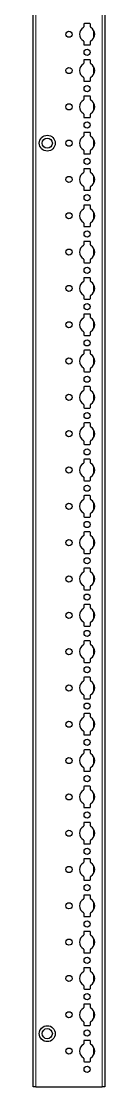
# Model space of a CAD drawing. Header units: millimetres. Extents: x -199 to 2553, y -1747 to 1507.
# Drawn here: x 2054 to 2104, y -852 to -118 of the extents above; entities that cross this region are included whole.
import ezdxf

# ---------------------------------------------------------------- set-up
doc = ezdxf.new("R2010")
doc.units = ezdxf.units.MM

msp = doc.modelspace()

# ---------------------------------------------------------------- linework, layer by layer
at = {"color": 7, "linetype": 'Continuous', "lineweight": 25}
for p, q in [((2053.91, -851.79), (2053.91, 447.21)), ((2103.61, 447.21), (2103.61, -851.79)), ((2088.96, -120.39), (2088.96, -122.27)), ((2093.06, -119.89), (2089.46, -119.89)), ((2093.56, -122.27), (2093.56, -120.39)), ((2088.96, -132.32), (2088.96, -134.19)), ((2089.46, -134.69), (2093.06, -134.69)), ((2093.56, -134.19), (2093.56, -132.32)), ((2088.96, -145.39), (2088.96, -147.27)), ((2093.06, -144.89), (2089.46, -144.89)), ((2093.56, -147.27), (2093.56, -145.39)), ((2088.96, -157.32), (2088.96, -159.19)), ((2089.46, -159.69), (2093.06, -159.69)), ((2093.56, -159.19), (2093.56, -157.32)), ((2088.96, -170.39), (2088.96, -172.27)), ((2093.06, -169.89), (2089.46, -169.89)), ((2093.56, -172.27), (2093.56, -170.39)), ((2088.96, -182.32), (2088.96, -184.19)), ((2093.56, -184.19), (2093.56, -182.32)), ((2089.46, -184.69), (2093.06, -184.69)), ((2088.96, -195.39), (2088.96, -197.27)), ((2093.06, -194.89), (2089.46, -194.89)), ((2093.56, -197.27), (2093.56, -195.39)), ((2088.96, -207.32), (2088.96, -209.19)), ((2089.46, -209.69), (2093.06, -209.69)), ((2093.56, -209.19), (2093.56, -207.32)), ((2093.06, -219.89), (2089.46, -219.89)), ((2088.96, -220.39), (2088.96, -222.27)), ((2093.56, -222.27), (2093.56, -220.39)), ((2088.96, -232.32), (2088.96, -234.19)), ((2093.56, -234.19), (2093.56, -232.32)), ((2089.46, -234.69), (2093.06, -234.69)), ((2088.96, -245.39), (2088.96, -247.27)), ((2093.06, -244.89), (2089.46, -244.89)), ((2093.56, -247.27), (2093.56, -245.39)), ((2088.96, -257.32), (2088.96, -259.19)), ((2089.46, -259.69), (2093.06, -259.69)), ((2093.56, -259.19), (2093.56, -257.32)), ((2088.96, -270.39), (2088.96, -272.27)), ((2093.06, -269.89), (2089.46, -269.89)), ((2093.56, -272.27), (2093.56, -270.39)), ((2088.96, -282.32), (2088.96, -284.19)), ((2089.46, -284.69), (2093.06, -284.69)), ((2093.56, -284.19), (2093.56, -282.32)), ((2088.96, -295.39), (2088.96, -297.27)), ((2093.06, -294.89), (2089.46, -294.89)), ((2093.56, -297.27), (2093.56, -295.39)), ((2088.96, -307.32), (2088.96, -309.19)), ((2093.56, -309.19), (2093.56, -307.32)), ((2089.46, -309.69), (2093.06, -309.69)), ((2088.96, -320.39), (2088.96, -322.27)), ((2093.06, -319.89), (2089.46, -319.89)), ((2093.56, -322.27), (2093.56, -320.39)), ((2088.96, -332.32), (2088.96, -334.19)), ((2089.46, -334.69), (2093.06, -334.69)), ((2093.56, -334.19), (2093.56, -332.32)), ((2088.96, -345.39), (2088.96, -347.27)), ((2093.06, -344.89), (2089.46, -344.89)), ((2093.56, -347.27), (2093.56, -345.39)), ((2088.96, -357.32), (2088.96, -359.19)), ((2093.56, -359.19), (2093.56, -357.32)), ((2089.46, -359.69), (2093.06, -359.69)), ((2088.96, -370.39), (2088.96, -372.27)), ((2093.06, -369.89), (2089.46, -369.89)), ((2093.56, -372.27), (2093.56, -370.39)), ((2088.96, -382.32), (2088.96, -384.19)), ((2089.46, -384.69), (2093.06, -384.69)), ((2093.56, -384.19), (2093.56, -382.32)), ((2088.96, -395.39), (2088.96, -397.27)), ((2093.06, -394.89), (2089.46, -394.89)), ((2093.56, -397.27), (2093.56, -395.39)), ((2088.96, -407.32), (2088.96, -409.19)), ((2089.46, -409.69), (2093.06, -409.69)), ((2093.56, -409.19), (2093.56, -407.32)), ((2088.96, -420.39), (2088.96, -422.27)), ((2093.06, -419.89), (2089.46, -419.89)), ((2093.56, -422.27), (2093.56, -420.39)), ((2088.96, -432.32), (2088.96, -434.19)), ((2093.56, -434.19), (2093.56, -432.32)), ((2089.46, -434.69), (2093.06, -434.69)), ((2088.96, -445.39), (2088.96, -447.27)), ((2093.06, -444.89), (2089.46, -444.89)), ((2093.56, -447.27), (2093.56, -445.39)), ((2088.96, -457.32), (2088.96, -459.19)), ((2089.46, -459.69), (2093.06, -459.69)), ((2093.56, -459.19), (2093.56, -457.32)), ((2088.96, -470.39), (2088.96, -472.27)), ((2093.06, -469.89), (2089.46, -469.89)), ((2093.56, -472.27), (2093.56, -470.39)), ((2088.96, -482.32), (2088.96, -484.19)), ((2093.56, -484.19), (2093.56, -482.32)), ((2089.46, -484.69), (2093.06, -484.69)), ((2088.96, -495.39), (2088.96, -497.27)), ((2093.06, -494.89), (2089.46, -494.89)), ((2093.56, -497.27), (2093.56, -495.39)), ((2088.96, -507.32), (2088.96, -509.19)), ((2089.46, -509.69), (2093.06, -509.69)), ((2093.56, -509.19), (2093.56, -507.32)), ((2088.96, -520.39), (2088.96, -522.27)), ((2093.06, -519.89), (2089.46, -519.89)), ((2093.56, -522.27), (2093.56, -520.39)), ((2088.96, -532.32), (2088.96, -534.19)), ((2089.46, -534.69), (2093.06, -534.69)), ((2093.56, -534.19), (2093.56, -532.32)), ((2088.96, -545.39), (2088.96, -547.27)), ((2093.06, -544.89), (2089.46, -544.89)), ((2093.56, -547.27), (2093.56, -545.39)), ((2088.96, -557.32), (2088.96, -559.19)), ((2093.56, -559.19), (2093.56, -557.32)), ((2089.46, -559.69), (2093.06, -559.69)), ((2088.96, -570.39), (2088.96, -572.27)), ((2093.06, -569.89), (2089.46, -569.89)), ((2093.56, -572.27), (2093.56, -570.39)), ((2088.96, -582.32), (2088.96, -584.19)), ((2089.46, -584.69), (2093.06, -584.69)), ((2093.56, -584.19), (2093.56, -582.32)), ((2088.96, -595.39), (2088.96, -597.27)), ((2093.06, -594.89), (2089.46, -594.89)), ((2093.56, -597.27), (2093.56, -595.39)), ((2088.96, -607.32), (2088.96, -609.19)), ((2093.56, -609.19), (2093.56, -607.32)), ((2089.46, -609.69), (2093.06, -609.69)), ((2088.96, -620.39), (2088.96, -622.27)), ((2093.06, -619.89), (2089.46, -619.89)), ((2093.56, -622.27), (2093.56, -620.39)), ((2088.96, -632.32), (2088.96, -634.19)), ((2089.46, -634.69), (2093.06, -634.69)), ((2093.56, -634.19), (2093.56, -632.32)), ((2093.06, -644.89), (2089.46, -644.89)), ((2088.96, -645.39), (2088.96, -647.27)), ((2093.56, -647.27), (2093.56, -645.39)), ((2088.96, -657.32), (2088.96, -659.19)), ((2089.46, -659.69), (2093.06, -659.69)), ((2093.56, -659.19), (2093.56, -657.32)), ((2088.96, -670.39), (2088.96, -672.27)), ((2093.06, -669.89), (2089.46, -669.89)), ((2093.56, -672.27), (2093.56, -670.39)), ((2088.96, -682.32), (2088.96, -684.19)), ((2089.46, -684.69), (2093.06, -684.69)), ((2093.56, -684.19), (2093.56, -682.32)), ((2088.96, -695.39), (2088.96, -697.27)), ((2093.06, -694.89), (2089.46, -694.89)), ((2093.56, -697.27), (2093.56, -695.39)), ((2088.96, -707.32), (2088.96, -709.19)), ((2089.46, -709.69), (2093.06, -709.69)), ((2093.56, -709.19), (2093.56, -707.32)), ((2088.96, -720.39), (2088.96, -722.27)), ((2093.06, -719.89), (2089.46, -719.89)), ((2093.56, -722.27), (2093.56, -720.39)), ((2088.96, -732.32), (2088.96, -734.19)), ((2093.56, -734.19), (2093.56, -732.32)), ((2089.46, -734.69), (2093.06, -734.69)), ((2088.96, -745.39), (2088.96, -747.27)), ((2093.06, -744.89), (2089.46, -744.89)), ((2093.56, -747.27), (2093.56, -745.39)), ((2088.96, -757.32), (2088.96, -759.19)), ((2089.46, -759.69), (2093.06, -759.69)), ((2093.56, -759.19), (2093.56, -757.32)), ((2093.06, -769.89), (2089.46, -769.89)), ((2088.96, -770.39), (2088.96, -772.27)), ((2093.56, -772.27), (2093.56, -770.39)), ((2088.96, -782.32), (2088.96, -784.19)), ((2089.46, -784.69), (2093.06, -784.69)), ((2093.56, -784.19), (2093.56, -782.32)), ((2088.96, -795.39), (2088.96, -797.27)), ((2093.06, -794.89), (2089.46, -794.89)), ((2093.56, -797.27), (2093.56, -795.39)), ((2088.96, -807.32), (2088.96, -809.19)), ((2089.46, -809.69), (2093.06, -809.69)), ((2093.56, -809.19), (2093.56, -807.32)), ((2088.96, -820.39), (2088.96, -822.27)), ((2093.06, -819.89), (2089.46, -819.89)), ((2093.56, -822.27), (2093.56, -820.39)), ((2088.96, -832.32), (2088.96, -834.19)), ((2089.46, -834.69), (2093.06, -834.69)), ((2093.56, -834.19), (2093.56, -832.32)), ((2055.91, -851.79), (2053.91, -851.79)), ((2055.91, -851.79), (2101.61, -851.79)), ((2103.61, -851.79), (2101.61, -851.79))]:
    msp.add_line(p, q, dxfattribs=at)
at = {"color": 8, "linetype": 'Continuous', "lineweight": 18}
for p, q in [((2055.91, 447.21), (2055.91, -851.79)), ((2101.61, -851.79), (2101.61, 447.21)), ((2095.76, -130), (2095.76, -124.59)), ((2095.76, -155), (2095.76, -149.59)), ((2095.76, -180), (2095.76, -174.59)), ((2095.76, -205), (2095.76, -199.59)), ((2095.76, -230), (2095.76, -224.59)), ((2095.76, -255), (2095.76, -249.59)), ((2095.76, -280), (2095.76, -274.59)), ((2095.76, -305), (2095.76, -299.59)), ((2095.76, -330), (2095.76, -324.59)), ((2095.76, -355), (2095.76, -349.59)), ((2095.76, -380), (2095.76, -374.59)), ((2095.76, -405), (2095.76, -399.59)), ((2095.76, -430), (2095.76, -424.59)), ((2095.76, -455), (2095.76, -449.59)), ((2095.76, -480), (2095.76, -474.59)), ((2095.76, -505), (2095.76, -499.59)), ((2095.76, -530), (2095.76, -524.59)), ((2095.76, -555), (2095.76, -549.59)), ((2095.76, -580), (2095.76, -574.59)), ((2095.76, -605), (2095.76, -599.59)), ((2095.76, -630), (2095.76, -624.59)), ((2095.76, -655), (2095.76, -649.59)), ((2095.76, -680), (2095.76, -674.59)), ((2095.76, -705), (2095.76, -699.59)), ((2095.76, -730), (2095.76, -724.59)), ((2095.76, -755), (2095.76, -749.59)), ((2095.76, -780), (2095.76, -774.59)), ((2095.76, -805), (2095.76, -799.59)), ((2095.76, -830), (2095.76, -824.59))]:
    msp.add_line(p, q, dxfattribs=at)
at = {"color": 7, "linetype": 'Continuous', "lineweight": 25}
for centre, radius in [((2078.76, -127.29), 2.13), ((2091.26, -139.79), 2.12), ((2078.76, -152.29), 2.13), ((2091.26, -164.79), 2.12), ((2078.76, -177.29), 2.13), ((2091.26, -189.79), 2.12), ((2063.76, -202.29), 5.5), ((2063.76, -202.29), 3.5), ((2078.76, -202.29), 2.12), ((2091.26, -214.79), 2.12), ((2078.76, -227.29), 2.12), ((2091.26, -239.79), 2.12), ((2078.76, -252.29), 2.12), ((2091.26, -264.79), 2.12), ((2078.76, -277.29), 2.12), ((2091.26, -289.79), 2.12), ((2078.76, -302.29), 2.12), ((2091.26, -314.79), 2.12), ((2078.76, -327.29), 2.12), ((2091.26, -339.79), 2.12), ((2078.76, -352.29), 2.12), ((2091.26, -364.79), 2.12), ((2078.76, -377.29), 2.12), ((2091.26, -389.79), 2.12), ((2078.76, -402.29), 2.12), ((2091.26, -414.79), 2.12), ((2078.76, -427.29), 2.12), ((2091.26, -439.79), 2.12), ((2078.76, -452.29), 2.12), ((2091.26, -464.79), 2.12), ((2078.76, -477.29), 2.13), ((2091.26, -489.79), 2.12), ((2078.76, -502.29), 2.12), ((2091.26, -514.79), 2.12), ((2078.76, -527.29), 2.12), ((2091.26, -539.79), 2.12), ((2078.76, -552.29), 2.12), ((2091.26, -564.79), 2.12), ((2078.76, -577.29), 2.12), ((2091.26, -589.79), 2.12), ((2078.76, -602.29), 2.12), ((2091.26, -614.79), 2.12), ((2078.76, -627.29), 2.12), ((2091.26, -639.79), 2.12), ((2078.76, -652.29), 2.13), ((2091.26, -664.79), 2.12), ((2078.76, -677.29), 2.13), ((2091.26, -689.79), 2.12), ((2078.76, -702.29), 2.13), ((2091.26, -714.79), 2.12), ((2078.76, -727.29), 2.12), ((2091.26, -739.79), 2.12), ((2078.76, -752.29), 2.13), ((2091.26, -764.79), 2.12), ((2078.76, -777.29), 2.13), ((2091.26, -789.79), 2.12), ((2078.76, -802.29), 2.13), ((2063.76, -815.29), 5.5), ((2063.76, -815.29), 3.5), ((2091.26, -814.79), 2.12), ((2078.76, -827.29), 2.13), ((2091.26, -839.79), 2.12)]:
    msp.add_circle(centre, radius, dxfattribs=at)
for centre, radius, start, end in [((2091.26, -127.29), 5.25, 119.14074, 240.85926), ((2088.46, -122.27), 0.5, 299.14074, 0), ((2089.46, -120.39), 0.5, 90, 180), ((2093.06, -120.39), 0.5, 0, 90), ((2094.06, -122.27), 0.5, 180, 240.85926), ((2091.26, -127.29), 5.25, 299.14074, 60.85926), ((2088.46, -132.32), 0.5, 0, 60.85926), ((2094.06, -132.32), 0.5, 119.14074, 180), ((2089.46, -134.19), 0.5, 180, 270), ((2093.06, -134.19), 0.5, 270, 0), ((2089.46, -145.39), 0.5, 90, 180), ((2093.06, -145.39), 0.5, 0, 90), ((2091.26, -152.29), 5.25, 119.14074, 240.85926), ((2088.46, -147.27), 0.5, 299.14074, 0), ((2094.06, -147.27), 0.5, 180, 240.85926), ((2091.26, -152.29), 5.25, 299.14074, 60.85926), ((2088.46, -157.32), 0.5, 0, 60.85926), ((2089.46, -159.19), 0.5, 180, 270), ((2093.06, -159.19), 0.5, 270, 0), ((2094.06, -157.32), 0.5, 119.14074, 180), ((2091.26, -177.29), 5.25, 119.14074, 240.85926), ((2088.46, -172.27), 0.5, 299.14074, 0), ((2089.46, -170.39), 0.5, 90, 180), ((2093.06, -170.39), 0.5, 0, 90), ((2094.06, -172.27), 0.5, 180, 240.85926), ((2091.26, -177.29), 5.25, 299.14074, 60.85926), ((2088.46, -182.32), 0.5, 0, 60.85926), ((2094.06, -182.32), 0.5, 119.14074, 180), ((2089.46, -184.19), 0.5, 180, 270), ((2093.06, -184.19), 0.5, 270, 0), ((2091.26, -202.29), 5.25, 119.14074, 240.85926), ((2088.46, -197.27), 0.5, 299.14074, 0), ((2089.46, -195.39), 0.5, 90, 180), ((2093.06, -195.39), 0.5, 0, 90), ((2094.06, -197.27), 0.5, 180, 240.85926), ((2091.26, -202.29), 5.25, 299.14074, 60.85926), ((2088.46, -207.32), 0.5, 0, 60.85926), ((2089.46, -209.19), 0.5, 180, 270), ((2093.06, -209.19), 0.5, 270, 0), ((2094.06, -207.32), 0.5, 119.14074, 180), ((2089.46, -220.39), 0.5, 90, 180), ((2093.06, -220.39), 0.5, 0, 90), ((2091.26, -227.29), 5.25, 119.14074, 240.85926), ((2088.46, -222.27), 0.5, 299.14074, 0), ((2094.06, -222.27), 0.5, 180, 240.85926), ((2091.26, -227.29), 5.25, 299.14074, 60.85926), ((2088.46, -232.32), 0.5, 0, 60.85926), ((2089.46, -234.19), 0.5, 180, 270), ((2093.06, -234.19), 0.5, 270, 0), ((2094.06, -232.32), 0.5, 119.14074, 180), ((2091.26, -252.29), 5.25, 119.14074, 240.85926), ((2088.46, -247.27), 0.5, 299.14074, 0), ((2089.46, -245.39), 0.5, 90, 180), ((2093.06, -245.39), 0.5, 0, 90), ((2094.06, -247.27), 0.5, 180, 240.85926), ((2091.26, -252.29), 5.25, 299.14074, 60.85926), ((2088.46, -257.32), 0.5, 0, 60.85926), ((2089.46, -259.19), 0.5, 180, 270), ((2093.06, -259.19), 0.5, 270, 0), ((2094.06, -257.32), 0.5, 119.14074, 180), ((2089.46, -270.39), 0.5, 90, 180), ((2093.06, -270.39), 0.5, 0, 90), ((2091.26, -277.29), 5.25, 119.14074, 240.85926), ((2088.46, -272.27), 0.5, 299.14074, 0), ((2094.06, -272.27), 0.5, 180, 240.85926), ((2091.26, -277.29), 5.25, 299.14074, 60.85926), ((2088.46, -282.32), 0.5, 0, 60.85926), ((2089.46, -284.19), 0.5, 180, 270), ((2093.06, -284.19), 0.5, 270, 0), ((2094.06, -282.32), 0.5, 119.14074, 180), ((2091.26, -302.29), 5.25, 119.14074, 240.85926), ((2088.46, -297.27), 0.5, 299.14074, 0), ((2089.46, -295.39), 0.5, 90, 180), ((2093.06, -295.39), 0.5, 0, 90), ((2094.06, -297.27), 0.5, 180, 240.85926), ((2091.26, -302.29), 5.25, 299.14074, 60.85926), ((2088.46, -307.32), 0.5, 0, 60.85926), ((2094.06, -307.32), 0.5, 119.14074, 180), ((2089.46, -309.19), 0.5, 180, 270), ((2093.06, -309.19), 0.5, 270, 0), ((2088.46, -322.27), 0.5, 299.14074, 0), ((2089.46, -320.39), 0.5, 90, 180), ((2093.06, -320.39), 0.5, 0, 90), ((2094.06, -322.27), 0.5, 180, 240.85926), ((2091.26, -327.29), 5.25, 119.14074, 240.85926), ((2091.26, -327.29), 5.25, 299.14074, 60.85926), ((2088.46, -332.32), 0.5, 0, 60.85926), ((2089.46, -334.19), 0.5, 180, 270), ((2093.06, -334.19), 0.5, 270, 0), ((2094.06, -332.32), 0.5, 119.14074, 180), ((2091.26, -352.29), 5.25, 119.14074, 240.85926), ((2088.46, -347.27), 0.5, 299.14074, 0), ((2089.46, -345.39), 0.5, 90, 180), ((2093.06, -345.39), 0.5, 0, 90), ((2094.06, -347.27), 0.5, 180, 240.85926), ((2091.26, -352.29), 5.25, 299.14074, 60.85926), ((2088.46, -357.32), 0.5, 0, 60.85926), ((2089.46, -359.19), 0.5, 180, 270), ((2093.06, -359.19), 0.5, 270, 0), ((2094.06, -357.32), 0.5, 119.14074, 180), ((2091.26, -377.29), 5.25, 119.14074, 240.85926), ((2088.46, -372.27), 0.5, 299.14074, 0), ((2089.46, -370.39), 0.5, 90, 180), ((2093.06, -370.39), 0.5, 0, 90), ((2094.06, -372.27), 0.5, 180, 240.85926), ((2091.26, -377.29), 5.25, 299.14074, 60.85926), ((2088.46, -382.32), 0.5, 0, 60.85926), ((2089.46, -384.19), 0.5, 180, 270), ((2093.06, -384.19), 0.5, 270, 0), ((2094.06, -382.32), 0.5, 119.14074, 180), ((2089.46, -395.39), 0.5, 90, 180), ((2093.06, -395.39), 0.5, 0, 90), ((2091.26, -402.29), 5.25, 119.14074, 240.85926), ((2088.46, -397.27), 0.5, 299.14074, 0), ((2094.06, -397.27), 0.5, 180, 240.85926), ((2091.26, -402.29), 5.25, 299.14074, 60.85926), ((2088.46, -407.32), 0.5, 0, 60.85926), ((2089.46, -409.19), 0.5, 180, 270), ((2093.06, -409.19), 0.5, 270, 0), ((2094.06, -407.32), 0.5, 119.14074, 180), ((2091.26, -427.29), 5.25, 119.14074, 240.85926), ((2088.46, -422.27), 0.5, 299.14074, 0), ((2089.46, -420.39), 0.5, 90, 180), ((2093.06, -420.39), 0.5, 0, 90), ((2094.06, -422.27), 0.5, 180, 240.85926), ((2091.26, -427.29), 5.25, 299.14074, 60.85926), ((2088.46, -432.32), 0.5, 0, 60.85926), ((2094.06, -432.32), 0.5, 119.14074, 180), ((2089.46, -434.19), 0.5, 180, 270), ((2093.06, -434.19), 0.5, 270, 0), ((2088.46, -447.27), 0.5, 299.14074, 0), ((2089.46, -445.39), 0.5, 90, 180), ((2093.06, -445.39), 0.5, 0, 90), ((2094.06, -447.27), 0.5, 180, 240.85926), ((2091.26, -452.29), 5.25, 119.14074, 240.85926), ((2091.26, -452.29), 5.25, 299.14074, 60.85926), ((2088.46, -457.32), 0.5, 0, 60.85926), ((2089.46, -459.19), 0.5, 180, 270), ((2093.06, -459.19), 0.5, 270, 0), ((2094.06, -457.32), 0.5, 119.14074, 180), ((2091.26, -477.29), 5.25, 119.14074, 240.85926), ((2088.46, -472.27), 0.5, 299.14074, 0), ((2089.46, -470.39), 0.5, 90, 180), ((2093.06, -470.39), 0.5, 0, 90), ((2094.06, -472.27), 0.5, 180, 240.85926), ((2091.26, -477.29), 5.25, 299.14074, 60.85926), ((2088.46, -482.32), 0.5, 0, 60.85926), ((2094.06, -482.32), 0.5, 119.14074, 180), ((2089.46, -484.19), 0.5, 180, 270), ((2093.06, -484.19), 0.5, 270, 0), ((2091.26, -502.29), 5.25, 119.14074, 240.85926), ((2088.46, -497.27), 0.5, 299.14074, 0), ((2089.46, -495.39), 0.5, 90, 180), ((2093.06, -495.39), 0.5, 0, 90), ((2094.06, -497.27), 0.5, 180, 240.85926), ((2091.26, -502.29), 5.25, 299.14074, 60.85926), ((2088.46, -507.32), 0.5, 0, 60.85926), ((2089.46, -509.19), 0.5, 180, 270), ((2093.06, -509.19), 0.5, 270, 0), ((2094.06, -507.32), 0.5, 119.14074, 180), ((2089.46, -520.39), 0.5, 90, 180), ((2093.06, -520.39), 0.5, 0, 90), ((2091.26, -527.29), 5.25, 119.14074, 240.85926), ((2088.46, -522.27), 0.5, 299.14074, 0), ((2094.06, -522.27), 0.5, 180, 240.85926), ((2091.26, -527.29), 5.25, 299.14074, 60.85926), ((2088.46, -532.32), 0.5, 0, 60.85926), ((2089.46, -534.19), 0.5, 180, 270), ((2093.06, -534.19), 0.5, 270, 0), ((2094.06, -532.32), 0.5, 119.14074, 180), ((2091.26, -552.29), 5.25, 119.14074, 240.85926), ((2088.46, -547.27), 0.5, 299.14074, 0), ((2089.46, -545.39), 0.5, 90, 180), ((2093.06, -545.39), 0.5, 0, 90), ((2094.06, -547.27), 0.5, 180, 240.85926), ((2091.26, -552.29), 5.25, 299.14074, 60.85926), ((2088.46, -557.32), 0.5, 0, 60.85926), ((2094.06, -557.32), 0.5, 119.14074, 180), ((2089.46, -559.19), 0.5, 180, 270), ((2093.06, -559.19), 0.5, 270, 0), ((2089.46, -570.39), 0.5, 90, 180), ((2093.06, -570.39), 0.5, 0, 90), ((2091.26, -577.29), 5.25, 119.14074, 240.85926), ((2088.46, -572.27), 0.5, 299.14074, 0), ((2094.06, -572.27), 0.5, 180, 240.85926), ((2091.26, -577.29), 5.25, 299.14074, 60.85926), ((2088.46, -582.32), 0.5, 0, 60.85926), ((2089.46, -584.19), 0.5, 180, 270), ((2093.06, -584.19), 0.5, 270, 0), ((2094.06, -582.32), 0.5, 119.14074, 180), ((2091.26, -602.29), 5.25, 119.14074, 240.85926), ((2088.46, -597.27), 0.5, 299.14074, 0), ((2089.46, -595.39), 0.5, 90, 180), ((2093.06, -595.39), 0.5, 0, 90), ((2094.06, -597.27), 0.5, 180, 240.85926), ((2091.26, -602.29), 5.25, 299.14074, 60.85926), ((2088.46, -607.32), 0.5, 0, 60.85926), ((2094.06, -607.32), 0.5, 119.14074, 180), ((2089.46, -609.19), 0.5, 180, 270), ((2093.06, -609.19), 0.5, 270, 0), ((2091.26, -627.29), 5.25, 119.14074, 240.85926), ((2088.46, -622.27), 0.5, 299.14074, 0), ((2089.46, -620.39), 0.5, 90, 180), ((2093.06, -620.39), 0.5, 0, 90), ((2094.06, -622.27), 0.5, 180, 240.85926), ((2091.26, -627.29), 5.25, 299.14074, 60.85926), ((2088.46, -632.32), 0.5, 0, 60.85926), ((2089.46, -634.19), 0.5, 180, 270), ((2093.06, -634.19), 0.5, 270, 0), ((2094.06, -632.32), 0.5, 119.14074, 180), ((2089.46, -645.39), 0.5, 90, 180), ((2093.06, -645.39), 0.5, 0, 90), ((2091.26, -652.29), 5.25, 119.14074, 240.85926), ((2088.46, -647.27), 0.5, 299.14074, 0), ((2094.06, -647.27), 0.5, 180, 240.85926), ((2091.26, -652.29), 5.25, 299.14074, 60.85926), ((2088.46, -657.32), 0.5, 0, 60.85926), ((2089.46, -659.19), 0.5, 180, 270), ((2093.06, -659.19), 0.5, 270, 0), ((2094.06, -657.32), 0.5, 119.14074, 180), ((2091.26, -677.29), 5.25, 119.14074, 240.85926), ((2088.46, -672.27), 0.5, 299.14074, 0), ((2089.46, -670.39), 0.5, 90, 180), ((2093.06, -670.39), 0.5, 0, 90), ((2094.06, -672.27), 0.5, 180, 240.85926), ((2091.26, -677.29), 5.25, 299.14074, 60.85926), ((2088.46, -682.32), 0.5, 0, 60.85926), ((2094.06, -682.32), 0.5, 119.14074, 180), ((2089.46, -684.19), 0.5, 180, 270), ((2093.06, -684.19), 0.5, 270, 0), ((2089.46, -695.39), 0.5, 90, 180), ((2093.06, -695.39), 0.5, 0, 90), ((2091.26, -702.29), 5.25, 119.14074, 240.85926), ((2088.46, -697.27), 0.5, 299.14074, 0), ((2094.06, -697.27), 0.5, 180, 240.85926), ((2091.26, -702.29), 5.25, 299.14074, 60.85926), ((2088.46, -707.32), 0.5, 0, 60.85926), ((2089.46, -709.19), 0.5, 180, 270), ((2093.06, -709.19), 0.5, 270, 0), ((2094.06, -707.32), 0.5, 119.14074, 180), ((2091.26, -727.29), 5.25, 119.14074, 240.85926), ((2088.46, -722.27), 0.5, 299.14074, 0), ((2089.46, -720.39), 0.5, 90, 180), ((2093.06, -720.39), 0.5, 0, 90), ((2094.06, -722.27), 0.5, 180, 240.85926), ((2091.26, -727.29), 5.25, 299.14074, 60.85926), ((2088.46, -732.32), 0.5, 0, 60.85926), ((2094.06, -732.32), 0.5, 119.14074, 180), ((2089.46, -734.19), 0.5, 180, 270), ((2093.06, -734.19), 0.5, 270, 0), ((2091.26, -752.29), 5.25, 119.14074, 240.85926), ((2088.46, -747.27), 0.5, 299.14074, 0), ((2089.46, -745.39), 0.5, 90, 180), ((2093.06, -745.39), 0.5, 0, 90), ((2094.06, -747.27), 0.5, 180, 240.85926), ((2091.26, -752.29), 5.25, 299.14074, 60.85926), ((2088.46, -757.32), 0.5, 0, 60.85926), ((2089.46, -759.19), 0.5, 180, 270), ((2093.06, -759.19), 0.5, 270, 0), ((2094.06, -757.32), 0.5, 119.14074, 180), ((2089.46, -770.39), 0.5, 90, 180), ((2093.06, -770.39), 0.5, 0, 90), ((2091.26, -777.29), 5.25, 119.14074, 240.85926), ((2088.46, -772.27), 0.5, 299.14074, 0), ((2094.06, -772.27), 0.5, 180, 240.85926), ((2091.26, -777.29), 5.25, 299.14074, 60.85926), ((2088.46, -782.32), 0.5, 0, 60.85926), ((2089.46, -784.19), 0.5, 180, 270), ((2093.06, -784.19), 0.5, 270, 0), ((2094.06, -782.32), 0.5, 119.14074, 180), ((2091.26, -802.29), 5.25, 119.14074, 240.85926), ((2088.46, -797.27), 0.5, 299.14074, 0), ((2089.46, -795.39), 0.5, 90, 180), ((2093.06, -795.39), 0.5, 0, 90), ((2094.06, -797.27), 0.5, 180, 240.85926), ((2091.26, -802.29), 5.25, 299.14074, 60.85926), ((2088.46, -807.32), 0.5, 0, 60.85926), ((2089.46, -809.19), 0.5, 180, 270), ((2093.06, -809.19), 0.5, 270, 0), ((2094.06, -807.32), 0.5, 119.14074, 180), ((2089.46, -820.39), 0.5, 90, 180), ((2093.06, -820.39), 0.5, 0, 90), ((2091.26, -827.29), 5.25, 119.14074, 240.85926), ((2088.46, -822.27), 0.5, 299.14074, 0), ((2094.06, -822.27), 0.5, 180, 240.85926), ((2091.26, -827.29), 5.25, 299.14074, 60.85926), ((2088.46, -832.32), 0.5, 0, 60.85926), ((2089.46, -834.19), 0.5, 180, 270), ((2093.06, -834.19), 0.5, 270, 0), ((2094.06, -832.32), 0.5, 119.14074, 180)]:
    msp.add_arc(centre, radius, start, end, dxfattribs=at)

doc.saveas('drawing.dxf')
